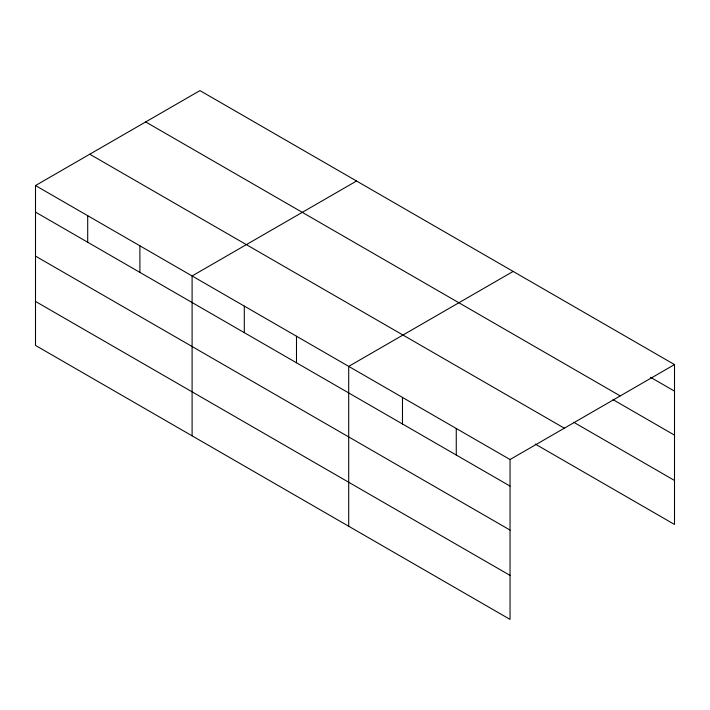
<?xml version="1.0" encoding="UTF-8"?>
<svg xmlns="http://www.w3.org/2000/svg" width="710" height="710" viewBox="0 0 710 710"><rect width="100%" height="100%" fill="white"/><g stroke="black" fill="none" stroke-linecap="round" stroke-linejoin="round"><path stroke-width="1.06" d="M35.5 185.55L510.046 459.53L510.046 619.395L35.5 345.424L35.5 185.55L199.954 90.605L674.5 364.576L674.5 524.45L535.242 444.052M356.553 181.014L192.099 275.968L192.099 435.833M513.153 271.424L348.699 366.378L348.699 526.243M510.046 459.53L674.5 364.576M650.493 377.276L674.5 391.139M145.683 121.934L620.229 395.914M613.032 399.641L674.5 435.132M573.662 422.237L674.5 480.457M89.771 154.221L564.317 428.192M35.5 212.112L510.046 486.084M35.5 256.106L510.046 530.077M35.5 301.43L510.046 575.402M456.264 428.476L456.264 455.03M402.481 397.423L402.481 423.985M296.496 336.238L296.496 362.792M244.302 306.099L244.302 332.662M139.897 245.829L139.897 272.383M87.703 215.689L87.703 242.243"/></g></svg>
